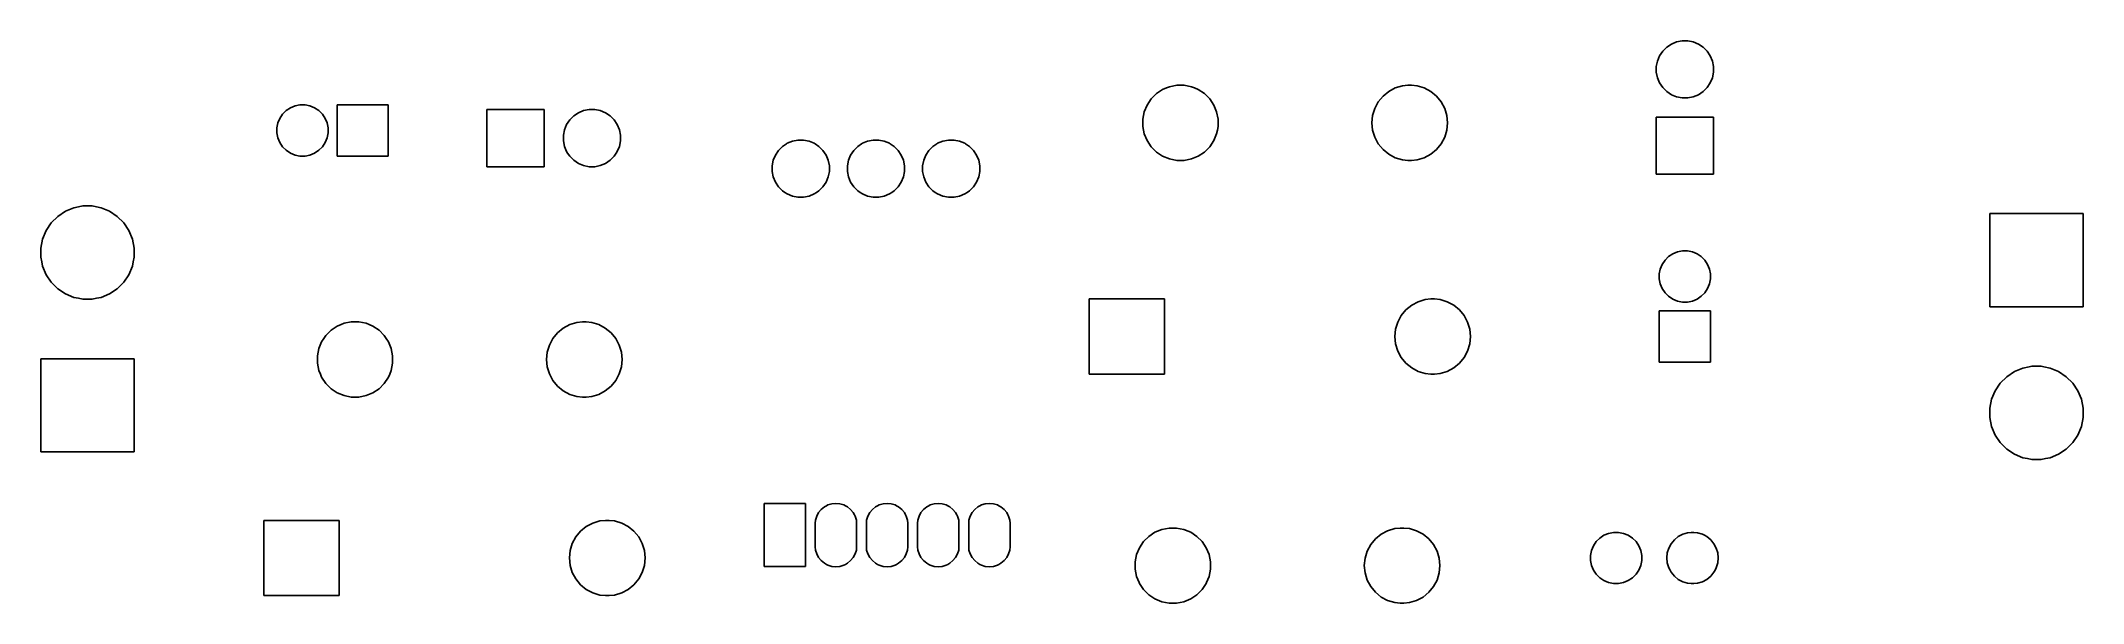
# Model space of a CAD drawing. Extents: x 98.3 to 166.1, y -64.5 to -45.8.
import ezdxf

# ---------------------------------------------------------------- set-up
doc = ezdxf.new("R2010")
doc.units = 0
doc.header["$MEASUREMENT"] = 0
doc.layers.add('BLACK', color=7, linetype='CONTINUOUS')

msp = doc.modelspace()

# ---------------------------------------------------------------- linework, layer by layer
at = {"layer": 'BLACK', "linetype": 'CONTINUOUS'}
for p, q in [((152.065, -46.2855), (152.169, -46.1298)), ((152.169, -46.1298), (152.302, -45.9973)), ((152.169, -46.1298), (152.169, -46.1298)), ((152.302, -45.9973), (152.458, -45.8932)), ((152.458, -45.8932), (152.631, -45.8215)), ((152.458, -45.8932), (152.458, -45.8932)), ((152.631, -45.8215), (152.814, -45.785)), ((152.814, -45.785), (153.002, -45.785)), ((153.002, -45.785), (153.185, -45.8215)), ((153.185, -45.8215), (153.358, -45.8932)), ((153.358, -45.8932), (153.358, -45.8932)), ((153.358, -45.8932), (153.514, -45.9973)), ((153.514, -45.9973), (153.647, -46.1298)), ((153.647, -46.1298), (153.647, -46.1298)), ((153.647, -46.1298), (153.751, -46.2855)), ((151.957, -46.6423), (151.994, -46.4586)), ((151.957, -46.8297), (151.957, -46.6423)), ((151.994, -47.0134), (151.957, -46.8297)), ((151.994, -46.4586), (152.065, -46.2855)), ((153.751, -46.2855), (153.822, -46.4586)), ((153.822, -46.4586), (153.859, -46.6423)), ((153.859, -46.8297), (153.822, -47.0134)), ((153.859, -46.6423), (153.859, -46.8297)), ((135.347, -47.5423), (135.551, -47.4054)), ((135.551, -47.4054), (135.679, -47.3526)), ((135.679, -47.3526), (135.779, -47.3111)), ((135.779, -47.3111), (136.021, -47.263)), ((136.021, -47.263), (136.267, -47.263)), ((136.267, -47.263), (136.509, -47.3111)), ((136.509, -47.3111), (136.609, -47.3526)), ((136.609, -47.3526), (136.737, -47.4054)), ((136.737, -47.4054), (136.941, -47.5423)), ((142.875, -47.6251), (143.066, -47.4688)), ((143.066, -47.4688), (143.283, -47.3526)), ((143.283, -47.3526), (143.519, -47.2811)), ((143.519, -47.2811), (143.703, -47.263)), ((143.703, -47.263), (143.825, -47.263)), ((143.825, -47.263), (144.009, -47.2811)), ((144.009, -47.2811), (144.245, -47.3526)), ((144.245, -47.3526), (144.462, -47.4688)), ((144.462, -47.4688), (144.653, -47.6251)), ((152.065, -47.1865), (151.994, -47.0134)), ((152.169, -47.3422), (152.065, -47.1865)), ((152.065, -47.1865), (152.065, -47.1865)), ((152.302, -47.4747), (152.169, -47.3422)), ((152.38, -47.5271), (152.302, -47.4747)), ((153.514, -47.4747), (153.436, -47.5271)), ((153.647, -47.3422), (153.514, -47.4747)), ((153.751, -47.1865), (153.647, -47.3422)), ((153.822, -47.0134), (153.751, -47.1865)), ((153.751, -47.1865), (153.751, -47.1865)), ((106.305, -48.2255), (106.424, -48.107)), ((106.424, -48.107), (106.563, -48.0139)), ((106.563, -48.0139), (106.718, -47.9497)), ((106.718, -47.9497), (106.882, -47.917)), ((106.882, -47.917), (107.05, -47.917)), ((107.05, -47.917), (107.214, -47.9497)), ((107.214, -47.9497), (107.369, -48.0139)), ((107.369, -48.0139), (107.508, -48.107)), ((107.508, -48.107), (107.627, -48.2255)), ((108.115, -49.619), (108.115, -47.917)), ((108.115, -47.917), (109.817, -47.917)), ((109.817, -47.917), (109.817, -49.619)), ((113.095, -49.973), (113.095, -48.071)), ((113.095, -48.071), (114.997, -48.071)), ((114.997, -48.071), (114.997, -49.973)), ((115.98, -48.2833), (116.136, -48.1792)), ((116.136, -48.1792), (116.309, -48.1075)), ((116.136, -48.1792), (116.136, -48.1792)), ((116.309, -48.1075), (116.492, -48.071)), ((116.492, -48.071), (116.68, -48.071)), ((116.68, -48.071), (116.863, -48.1075)), ((116.863, -48.1075), (117.036, -48.1792)), ((117.036, -48.1792), (117.036, -48.1792)), ((117.036, -48.1792), (117.192, -48.2833)), ((134.893, -48.3908), (134.941, -48.1491)), ((134.941, -48.1491), (135.035, -47.9214)), ((135.035, -47.9214), (135.172, -47.7165)), ((135.035, -47.9214), (135.035, -47.9214)), ((135.172, -47.7165), (135.347, -47.5423)), ((136.941, -47.5423), (137.116, -47.7165)), ((137.116, -47.7165), (137.253, -47.9214)), ((137.253, -47.9214), (137.253, -47.9214)), ((137.253, -47.9214), (137.347, -48.1491)), ((137.347, -48.1491), (137.395, -48.3908)), ((142.531, -48.2688), (142.603, -48.0329)), ((142.603, -48.0329), (142.719, -47.8156)), ((142.719, -47.8156), (142.875, -47.6251)), ((144.653, -47.6251), (144.809, -47.8156)), ((144.809, -47.8156), (144.925, -48.0329)), ((144.925, -48.0329), (144.997, -48.2688)), ((152.458, -47.5788), (152.38, -47.5271)), ((152.631, -47.6505), (152.458, -47.5788)), ((152.814, -47.687), (152.631, -47.6505)), ((153.002, -47.687), (152.814, -47.687)), ((153.185, -47.6505), (153.002, -47.687)), ((153.358, -47.5788), (153.185, -47.6505)), ((153.436, -47.5271), (153.358, -47.5788)), ((106.115, -48.6842), (106.148, -48.5198)), ((106.115, -48.8518), (106.115, -48.6842)), ((106.148, -49.0162), (106.115, -48.8518)), ((106.148, -48.5198), (106.212, -48.3649)), ((106.212, -48.3649), (106.305, -48.2255)), ((107.627, -48.2255), (107.72, -48.3649)), ((107.72, -48.3649), (107.784, -48.5198)), ((107.784, -48.5198), (107.817, -48.6842)), ((107.817, -48.8518), (107.784, -49.0162)), ((107.817, -48.6842), (107.817, -48.8518)), ((115.635, -48.9283), (115.672, -48.7446)), ((115.672, -48.7446), (115.743, -48.5715)), ((115.743, -48.5715), (115.847, -48.4158)), ((115.847, -48.4158), (115.98, -48.2833)), ((115.847, -48.4158), (115.847, -48.4158)), ((117.192, -48.2833), (117.325, -48.4158)), ((117.325, -48.4158), (117.325, -48.4158)), ((117.325, -48.4158), (117.429, -48.5715)), ((117.429, -48.5715), (117.5, -48.7446)), ((117.5, -48.7446), (117.537, -48.9283)), ((134.893, -48.6372), (134.893, -48.3908)), ((134.917, -48.7592), (134.893, -48.6372)), ((134.941, -48.8789), (134.917, -48.7592)), ((137.371, -48.7592), (137.347, -48.8789)), ((137.395, -48.6372), (137.371, -48.7592)), ((137.395, -48.3908), (137.395, -48.6372)), ((142.507, -48.514), (142.531, -48.2688)), ((142.531, -48.7592), (142.507, -48.514)), ((142.603, -48.9951), (142.531, -48.7592)), ((144.997, -48.7592), (144.925, -48.9951)), ((144.997, -48.2688), (145.021, -48.514)), ((145.021, -48.514), (144.997, -48.7592)), ((151.957, -50.227), (151.957, -48.325)), ((151.957, -48.325), (153.859, -48.325)), ((153.859, -48.325), (153.859, -50.227)), ((106.212, -49.1711), (106.148, -49.0162)), ((106.305, -49.3105), (106.212, -49.1711)), ((106.424, -49.429), (106.305, -49.3105)), ((106.563, -49.5221), (106.424, -49.429)), ((106.718, -49.5863), (106.563, -49.5221)), ((107.369, -49.5221), (107.214, -49.5863)), ((107.508, -49.429), (107.369, -49.5221)), ((107.627, -49.3105), (107.508, -49.429)), ((107.72, -49.1711), (107.627, -49.3105)), ((107.784, -49.0162), (107.72, -49.1711)), ((115.635, -49.1157), (115.635, -48.9283)), ((115.672, -49.2994), (115.635, -49.1157)), ((115.743, -49.4725), (115.672, -49.2994)), ((115.776, -49.5221), (115.743, -49.4725)), ((115.847, -49.6282), (115.776, -49.5221)), ((117.396, -49.5221), (117.325, -49.6282)), ((117.429, -49.4725), (117.396, -49.5221)), ((117.5, -49.2994), (117.429, -49.4725)), ((117.537, -49.1157), (117.5, -49.2994)), ((117.537, -48.9283), (117.537, -49.1157)), ((122.681, -49.5875), (122.785, -49.4318)), ((122.785, -49.4318), (122.918, -49.2993)), ((122.785, -49.4318), (122.785, -49.4318)), ((122.918, -49.2993), (123.048, -49.2124)), ((123.048, -49.2124), (123.074, -49.1952)), ((123.074, -49.1952), (123.247, -49.1235)), ((123.247, -49.1235), (123.43, -49.087)), ((123.43, -49.087), (123.618, -49.087)), ((123.618, -49.087), (123.801, -49.1235)), ((123.801, -49.1235), (123.974, -49.1952)), ((123.974, -49.1952), (124, -49.2124)), ((124, -49.2124), (124.13, -49.2993)), ((124.13, -49.2993), (124.263, -49.4318)), ((124.263, -49.4318), (124.263, -49.4318)), ((124.263, -49.4318), (124.367, -49.5875)), ((125.181, -49.5875), (125.285, -49.4318)), ((125.285, -49.4318), (125.418, -49.2993)), ((125.285, -49.4318), (125.285, -49.4318)), ((125.418, -49.2993), (125.548, -49.2124)), ((125.548, -49.2124), (125.574, -49.1952)), ((125.574, -49.1952), (125.747, -49.1235)), ((125.747, -49.1235), (125.93, -49.087)), ((125.93, -49.087), (126.118, -49.087)), ((126.118, -49.087), (126.301, -49.1235)), ((126.301, -49.1235), (126.474, -49.1952)), ((126.474, -49.1952), (126.5, -49.2124)), ((126.5, -49.2124), (126.63, -49.2993)), ((126.63, -49.2993), (126.763, -49.4318)), ((126.763, -49.4318), (126.763, -49.4318)), ((126.763, -49.4318), (126.867, -49.5875)), ((127.681, -49.5875), (127.785, -49.4318)), ((127.785, -49.4318), (127.918, -49.2993)), ((127.785, -49.4318), (127.785, -49.4318)), ((127.918, -49.2993), (128.048, -49.2124)), ((128.048, -49.2124), (128.074, -49.1952)), ((128.074, -49.1952), (128.247, -49.1235)), ((128.247, -49.1235), (128.43, -49.087)), ((128.43, -49.087), (128.618, -49.087)), ((128.618, -49.087), (128.801, -49.1235)), ((128.801, -49.1235), (128.974, -49.1952)), ((128.974, -49.1952), (129, -49.2124)), ((129, -49.2124), (129.13, -49.2993)), ((129.13, -49.2993), (129.263, -49.4318)), ((129.263, -49.4318), (129.263, -49.4318)), ((129.263, -49.4318), (129.367, -49.5875)), ((135.035, -49.1066), (134.941, -48.8789)), ((135.172, -49.3115), (135.035, -49.1066)), ((135.347, -49.4857), (135.172, -49.3115)), ((135.551, -49.6226), (135.347, -49.4857)), ((136.941, -49.4857), (136.737, -49.6226)), ((137.116, -49.3115), (136.941, -49.4857)), ((137.253, -49.1066), (137.116, -49.3115)), ((137.347, -48.8789), (137.253, -49.1066)), ((142.719, -49.2124), (142.603, -48.9951)), ((142.875, -49.4029), (142.719, -49.2124)), ((143.066, -49.5592), (142.875, -49.4029)), ((144.653, -49.4029), (144.462, -49.5592)), ((144.809, -49.2124), (144.653, -49.4029)), ((144.925, -48.9951), (144.809, -49.2124)), ((106.882, -49.619), (106.718, -49.5863)), ((107.05, -49.619), (106.882, -49.619)), ((107.214, -49.5863), (107.05, -49.619)), ((109.817, -49.619), (108.115, -49.619)), ((114.997, -49.973), (113.095, -49.973)), ((115.98, -49.7607), (115.847, -49.6282)), ((116.058, -49.8131), (115.98, -49.7607)), ((116.136, -49.8648), (116.058, -49.8131)), ((116.309, -49.9365), (116.136, -49.8648)), ((116.492, -49.973), (116.309, -49.9365)), ((116.68, -49.973), (116.492, -49.973)), ((116.863, -49.9365), (116.68, -49.973)), ((117.036, -49.8648), (116.863, -49.9365)), ((117.114, -49.8131), (117.036, -49.8648)), ((117.192, -49.7607), (117.114, -49.8131)), ((117.325, -49.6282), (117.192, -49.7607)), ((122.573, -49.9443), (122.61, -49.7606)), ((122.573, -50.1317), (122.573, -49.9443)), ((122.61, -50.3154), (122.573, -50.1317)), ((122.61, -49.7606), (122.681, -49.5875)), ((124.367, -49.5875), (124.438, -49.7606)), ((124.438, -49.7606), (124.475, -49.9443)), ((124.475, -50.1317), (124.438, -50.3154)), ((124.475, -49.9443), (124.475, -50.1317)), ((125.073, -49.9443), (125.11, -49.7606)), ((125.073, -50.1317), (125.073, -49.9443)), ((125.11, -50.3154), (125.073, -50.1317)), ((125.11, -49.7606), (125.181, -49.5875)), ((126.867, -49.5875), (126.938, -49.7606)), ((126.938, -49.7606), (126.975, -49.9443)), ((126.975, -50.1317), (126.938, -50.3154)), ((126.975, -49.9443), (126.975, -50.1317)), ((127.573, -49.9443), (127.61, -49.7606)), ((127.573, -50.1317), (127.573, -49.9443)), ((127.61, -50.3154), (127.573, -50.1317)), ((127.61, -49.7606), (127.681, -49.5875)), ((129.367, -49.5875), (129.438, -49.7606)), ((129.438, -49.7606), (129.475, -49.9443)), ((129.475, -50.1317), (129.438, -50.3154)), ((129.475, -49.9443), (129.475, -50.1317)), ((135.779, -49.7169), (135.551, -49.6226)), ((135.551, -49.6226), (135.551, -49.6226)), ((135.551, -49.6226), (135.551, -49.6226)), ((136.021, -49.765), (135.779, -49.7169)), ((136.267, -49.765), (136.021, -49.765)), ((136.509, -49.7169), (136.267, -49.765)), ((136.737, -49.6226), (136.509, -49.7169)), ((136.737, -49.6226), (136.737, -49.6226)), ((136.737, -49.6226), (136.737, -49.6226)), ((143.283, -49.6754), (143.066, -49.5592)), ((143.519, -49.7469), (143.283, -49.6754)), ((143.703, -49.765), (143.519, -49.7469)), ((143.825, -49.765), (143.703, -49.765)), ((144.009, -49.7469), (143.825, -49.765)), ((144.245, -49.6754), (144.009, -49.7469)), ((144.462, -49.5592), (144.245, -49.6754)), ((122.681, -50.4885), (122.61, -50.3154)), ((122.785, -50.6442), (122.681, -50.4885)), ((122.681, -50.4885), (122.681, -50.4885)), ((122.918, -50.7767), (122.785, -50.6442)), ((122.996, -50.8291), (122.918, -50.7767)), ((123.074, -50.8808), (122.996, -50.8291)), ((123.247, -50.9525), (123.074, -50.8808)), ((123.974, -50.8808), (123.801, -50.9525)), ((124.052, -50.8291), (123.974, -50.8808)), ((124.13, -50.7767), (124.052, -50.8291)), ((124.263, -50.6442), (124.13, -50.7767)), ((124.367, -50.4885), (124.263, -50.6442)), ((124.438, -50.3154), (124.367, -50.4885)), ((124.367, -50.4885), (124.367, -50.4885)), ((125.181, -50.4885), (125.11, -50.3154)), ((125.285, -50.6442), (125.181, -50.4885)), ((125.181, -50.4885), (125.181, -50.4885)), ((125.418, -50.7767), (125.285, -50.6442)), ((125.496, -50.8291), (125.418, -50.7767)), ((125.574, -50.8808), (125.496, -50.8291)), ((125.747, -50.9525), (125.574, -50.8808)), ((126.474, -50.8808), (126.301, -50.9525)), ((126.552, -50.8291), (126.474, -50.8808)), ((126.63, -50.7767), (126.552, -50.8291)), ((126.763, -50.6442), (126.63, -50.7767)), ((126.867, -50.4885), (126.763, -50.6442)), ((126.938, -50.3154), (126.867, -50.4885)), ((126.867, -50.4885), (126.867, -50.4885)), ((127.681, -50.4885), (127.61, -50.3154)), ((127.785, -50.6442), (127.681, -50.4885)), ((127.681, -50.4885), (127.681, -50.4885)), ((127.918, -50.7767), (127.785, -50.6442)), ((127.996, -50.8291), (127.918, -50.7767)), ((128.074, -50.8808), (127.996, -50.8291)), ((128.247, -50.9525), (128.074, -50.8808)), ((128.974, -50.8808), (128.801, -50.9525)), ((129.052, -50.8291), (128.974, -50.8808)), ((129.13, -50.7767), (129.052, -50.8291)), ((129.263, -50.6442), (129.13, -50.7767)), ((129.367, -50.4885), (129.263, -50.6442)), ((129.438, -50.3154), (129.367, -50.4885)), ((129.367, -50.4885), (129.367, -50.4885)), ((153.859, -50.227), (151.957, -50.227)), ((98.8333, -51.6273), (99.0873, -51.4575)), ((99.0873, -51.4575), (99.3696, -51.3406)), ((99.3696, -51.3406), (99.5194, -51.3108)), ((99.5194, -51.3108), (99.6692, -51.281)), ((99.6692, -51.281), (99.9748, -51.281)), ((99.9748, -51.281), (100.125, -51.3108)), ((100.125, -51.3108), (100.274, -51.3406)), ((100.274, -51.3406), (100.557, -51.4575)), ((100.557, -51.4575), (100.811, -51.6273)), ((123.43, -50.989), (123.247, -50.9525)), ((123.618, -50.989), (123.43, -50.989)), ((123.801, -50.9525), (123.618, -50.989)), ((125.93, -50.989), (125.747, -50.9525)), ((126.118, -50.989), (125.93, -50.989)), ((126.301, -50.9525), (126.118, -50.989)), ((128.43, -50.989), (128.247, -50.9525)), ((128.618, -50.989), (128.43, -50.989)), ((128.801, -50.9525), (128.618, -50.989)), ((163.041, -54.637), (163.041, -51.535)), ((163.041, -51.535), (166.143, -51.535)), ((166.143, -51.535), (166.143, -54.637)), ((98.3306, -52.3796), (98.4475, -52.0973)), ((98.4475, -52.0973), (98.6173, -51.8433)), ((98.6173, -51.8433), (98.8333, -51.6273)), ((100.811, -51.6273), (101.027, -51.8433)), ((101.027, -51.8433), (101.196, -52.0973)), ((101.196, -52.0973), (101.313, -52.3796)), ((98.271, -52.6792), (98.3306, -52.3796)), ((98.271, -52.9848), (98.271, -52.6792)), ((98.3306, -52.3796), (98.3306, -52.3796)), ((101.313, -52.3796), (101.313, -52.3796)), ((101.313, -52.3796), (101.373, -52.6792)), ((101.373, -52.6792), (101.373, -52.9848)), ((152.366, -52.965), (152.505, -52.8719)), ((152.505, -52.8719), (152.66, -52.8077)), ((152.66, -52.8077), (152.824, -52.775)), ((152.824, -52.775), (152.992, -52.775)), ((152.992, -52.775), (153.156, -52.8077)), ((153.156, -52.8077), (153.311, -52.8719)), ((153.311, -52.8719), (153.45, -52.965)), ((98.3008, -53.1346), (98.271, -52.9848)), ((98.3306, -53.2844), (98.3008, -53.1346)), ((98.4475, -53.5667), (98.3306, -53.2844)), ((98.6173, -53.8207), (98.4475, -53.5667)), ((101.196, -53.5667), (101.027, -53.8207)), ((101.313, -53.2844), (101.196, -53.5667)), ((101.343, -53.1346), (101.313, -53.2844)), ((101.373, -52.9848), (101.343, -53.1346)), ((152.057, -53.5422), (152.09, -53.3778)), ((152.057, -53.7098), (152.057, -53.5422)), ((152.09, -53.3778), (152.154, -53.2229)), ((152.154, -53.2229), (152.247, -53.0835)), ((152.247, -53.0835), (152.366, -52.965)), ((153.45, -52.965), (153.569, -53.0835)), ((153.569, -53.0835), (153.662, -53.2229)), ((153.662, -53.2229), (153.726, -53.3778)), ((153.726, -53.3778), (153.759, -53.5422)), ((153.759, -53.5422), (153.759, -53.7098)), ((98.8333, -54.0367), (98.6173, -53.8207)), ((99.0873, -54.2065), (98.8333, -54.0367)), ((99.3696, -54.3234), (99.0873, -54.2065)), ((100.557, -54.2065), (100.274, -54.3234)), ((100.811, -54.0367), (100.557, -54.2065)), ((101.027, -53.8207), (100.811, -54.0367)), ((152.09, -53.8742), (152.057, -53.7098)), ((152.154, -54.0291), (152.09, -53.8742)), ((152.247, -54.1685), (152.154, -54.0291)), ((152.366, -54.287), (152.247, -54.1685)), ((152.505, -54.3801), (152.366, -54.287)), ((153.45, -54.287), (153.311, -54.3801)), ((153.569, -54.1685), (153.45, -54.287)), ((153.662, -54.0291), (153.569, -54.1685)), ((153.726, -53.8742), (153.662, -54.0291)), ((153.759, -53.7098), (153.726, -53.8742)), ((99.5194, -54.3532), (99.3696, -54.3234)), ((99.6692, -54.383), (99.5194, -54.3532)), ((99.9748, -54.383), (99.6692, -54.383)), ((100.125, -54.3532), (99.9748, -54.383)), ((100.274, -54.3234), (100.125, -54.3532)), ((133.115, -56.877), (133.115, -54.375)), ((133.115, -54.375), (135.617, -54.375)), ((135.617, -54.375), (135.617, -56.877)), ((143.365, -55.1449), (143.481, -54.9276)), ((143.481, -54.9276), (143.637, -54.7371)), ((143.637, -54.7371), (143.828, -54.5808)), ((143.828, -54.5808), (144.045, -54.4646)), ((144.045, -54.4646), (144.281, -54.3931)), ((144.281, -54.3931), (144.465, -54.375)), ((144.465, -54.375), (144.587, -54.375)), ((144.587, -54.375), (144.771, -54.3931)), ((144.771, -54.3931), (145.007, -54.4646)), ((145.007, -54.4646), (145.224, -54.5808)), ((145.224, -54.5808), (145.415, -54.7371)), ((145.415, -54.7371), (145.571, -54.9276)), ((145.571, -54.9276), (145.687, -55.1449)), ((152.057, -56.477), (152.057, -54.775)), ((152.057, -54.775), (153.759, -54.775)), ((152.66, -54.4443), (152.505, -54.3801)), ((152.824, -54.477), (152.66, -54.4443)), ((152.992, -54.477), (152.824, -54.477)), ((153.156, -54.4443), (152.992, -54.477)), ((153.311, -54.3801), (153.156, -54.4443)), ((153.759, -54.775), (153.759, -56.477)), ((166.143, -54.637), (163.041, -54.637)), ((107.674, -55.6896), (107.74, -55.5905)), ((107.74, -55.5905), (107.915, -55.4163)), ((107.915, -55.4163), (108.119, -55.2794)), ((108.119, -55.2794), (108.247, -55.2266)), ((108.247, -55.2266), (108.347, -55.1851)), ((108.347, -55.1851), (108.589, -55.137)), ((108.589, -55.137), (108.835, -55.137)), ((108.835, -55.137), (109.077, -55.1851)), ((109.077, -55.1851), (109.177, -55.2266)), ((109.177, -55.2266), (109.305, -55.2794)), ((109.305, -55.2794), (109.509, -55.4163)), ((109.509, -55.4163), (109.684, -55.5905)), ((109.684, -55.5905), (109.75, -55.6896)), ((115.287, -55.6896), (115.443, -55.4991)), ((115.443, -55.4991), (115.634, -55.3428)), ((115.634, -55.3428), (115.851, -55.2266)), ((115.851, -55.2266), (116.087, -55.1551)), ((116.087, -55.1551), (116.271, -55.137)), ((116.271, -55.137), (116.393, -55.137)), ((116.393, -55.137), (116.577, -55.1551)), ((116.577, -55.1551), (116.813, -55.2266)), ((116.813, -55.2266), (117.03, -55.3428)), ((117.03, -55.3428), (117.221, -55.4991)), ((117.221, -55.4991), (117.377, -55.6896)), ((143.269, -55.626), (143.293, -55.3808)), ((143.293, -55.8712), (143.269, -55.626)), ((143.293, -55.3808), (143.365, -55.1449)), ((145.687, -55.1449), (145.759, -55.3808)), ((145.759, -55.3808), (145.783, -55.626)), ((145.783, -55.626), (145.759, -55.8712)), ((107.461, -56.2648), (107.509, -56.0231)), ((107.461, -56.5112), (107.461, -56.2648)), ((107.509, -56.0231), (107.603, -55.7954)), ((107.603, -55.7954), (107.674, -55.6896)), ((109.75, -55.6896), (109.821, -55.7954)), ((109.821, -55.7954), (109.915, -56.0231)), ((109.915, -56.0231), (109.963, -56.2648)), ((109.963, -56.2648), (109.963, -56.5112)), ((115.075, -56.388), (115.099, -56.1428)), ((115.099, -56.1428), (115.171, -55.9069)), ((115.171, -55.9069), (115.287, -55.6896)), ((117.377, -55.6896), (117.493, -55.9069)), ((117.493, -55.9069), (117.565, -56.1428)), ((117.565, -56.1428), (117.589, -56.388)), ((143.365, -56.1071), (143.293, -55.8712)), ((143.481, -56.3244), (143.365, -56.1071)), ((143.637, -56.5149), (143.481, -56.3244)), ((145.571, -56.3244), (145.415, -56.5149)), ((145.687, -56.1071), (145.571, -56.3244)), ((145.759, -55.8712), (145.687, -56.1071)), ((98.271, -59.463), (98.271, -56.361)), ((98.271, -56.361), (101.373, -56.361)), ((101.373, -56.361), (101.373, -59.463)), ((107.509, -56.7529), (107.461, -56.5112)), ((107.56, -56.877), (107.509, -56.7529)), ((107.603, -56.9806), (107.56, -56.877)), ((107.74, -57.1855), (107.603, -56.9806)), ((109.821, -56.9806), (109.684, -57.1855)), ((109.864, -56.877), (109.821, -56.9806)), ((109.915, -56.7529), (109.864, -56.877)), ((109.963, -56.5112), (109.915, -56.7529)), ((115.099, -56.6332), (115.075, -56.388)), ((115.171, -56.8691), (115.099, -56.6332)), ((115.287, -57.0864), (115.171, -56.8691)), ((117.493, -56.8691), (117.377, -57.0864)), ((117.565, -56.6332), (117.493, -56.8691)), ((117.589, -56.388), (117.565, -56.6332)), ((135.617, -56.877), (133.115, -56.877)), ((143.828, -56.6712), (143.637, -56.5149)), ((144.045, -56.7874), (143.828, -56.6712)), ((144.281, -56.8589), (144.045, -56.7874)), ((144.465, -56.877), (144.281, -56.8589)), ((144.587, -56.877), (144.465, -56.877)), ((144.771, -56.8589), (144.587, -56.877)), ((145.007, -56.7874), (144.771, -56.8589)), ((145.224, -56.6712), (145.007, -56.7874)), ((145.415, -56.5149), (145.224, -56.6712)), ((153.759, -56.477), (152.057, -56.477)), ((163.387, -57.1773), (163.603, -56.9613)), ((163.603, -56.9613), (163.857, -56.7915)), ((163.857, -56.7915), (164.14, -56.6746)), ((164.14, -56.6746), (164.348, -56.6332)), ((164.348, -56.6332), (164.439, -56.615)), ((164.439, -56.615), (164.745, -56.615)), ((164.745, -56.615), (164.836, -56.6332)), ((164.836, -56.6332), (165.044, -56.6746)), ((165.044, -56.6746), (165.327, -56.7915)), ((165.327, -56.7915), (165.581, -56.9613)), ((165.581, -56.9613), (165.797, -57.1773)), ((107.915, -57.3597), (107.74, -57.1855)), ((108.119, -57.4966), (107.915, -57.3597)), ((108.347, -57.5909), (108.119, -57.4966)), ((108.119, -57.4966), (108.119, -57.4966)), ((108.119, -57.4966), (108.119, -57.4966)), ((108.589, -57.639), (108.347, -57.5909)), ((108.835, -57.639), (108.589, -57.639)), ((109.077, -57.5909), (108.835, -57.639)), ((109.305, -57.4966), (109.077, -57.5909)), ((109.509, -57.3597), (109.305, -57.4966)), ((109.305, -57.4966), (109.305, -57.4966)), ((109.305, -57.4966), (109.305, -57.4966)), ((109.684, -57.1855), (109.509, -57.3597)), ((115.443, -57.2769), (115.287, -57.0864)), ((115.634, -57.4332), (115.443, -57.2769)), ((115.851, -57.5494), (115.634, -57.4332)), ((116.087, -57.6209), (115.851, -57.5494)), ((116.271, -57.639), (116.087, -57.6209)), ((116.393, -57.639), (116.271, -57.639)), ((116.577, -57.6209), (116.393, -57.639)), ((116.813, -57.5494), (116.577, -57.6209)), ((117.03, -57.4332), (116.813, -57.5494)), ((117.221, -57.2769), (117.03, -57.4332)), ((117.377, -57.0864), (117.221, -57.2769)), ((163.101, -57.7136), (163.218, -57.4313)), ((163.218, -57.4313), (163.387, -57.1773)), ((165.797, -57.1773), (165.966, -57.4313)), ((165.966, -57.4313), (166.083, -57.7136)), ((163.041, -58.0132), (163.101, -57.7136)), ((163.041, -58.3188), (163.041, -58.0132)), ((163.101, -58.6184), (163.041, -58.3188)), ((166.083, -57.7136), (166.143, -58.0132)), ((166.143, -58.3188), (166.083, -58.6184)), ((166.143, -58.0132), (166.143, -58.3188)), ((163.218, -58.9007), (163.101, -58.6184)), ((163.387, -59.1547), (163.218, -58.9007)), ((165.966, -58.9007), (165.797, -59.1547)), ((166.083, -58.6184), (165.966, -58.9007)), ((101.373, -59.463), (98.271, -59.463)), ((163.603, -59.3707), (163.387, -59.1547)), ((163.857, -59.5405), (163.603, -59.3707)), ((164.14, -59.6574), (163.857, -59.5405)), ((164.289, -59.6872), (164.14, -59.6574)), ((164.439, -59.717), (164.289, -59.6872)), ((164.745, -59.717), (164.439, -59.717)), ((164.895, -59.6872), (164.745, -59.717)), ((165.044, -59.6574), (164.895, -59.6872)), ((165.327, -59.5405), (165.044, -59.6574)), ((165.581, -59.3707), (165.327, -59.5405)), ((165.797, -59.1547), (165.581, -59.3707)), ((105.683, -64.243), (105.683, -61.741)), ((105.683, -61.741), (108.185, -61.741)), ((108.185, -61.741), (108.185, -64.243)), ((116.613, -61.8306), (116.849, -61.7591)), ((116.849, -61.7591), (117.033, -61.741)), ((117.033, -61.741), (117.155, -61.741)), ((117.155, -61.741), (117.339, -61.7591)), ((117.339, -61.7591), (117.575, -61.8306)), ((122.305, -63.281), (122.305, -61.179)), ((122.305, -61.179), (123.682, -61.179)), ((123.682, -61.179), (123.682, -63.281)), ((124.005, -61.8337), (124.015, -61.7325)), ((124.015, -61.7325), (124.055, -61.6027)), ((124.015, -61.7325), (124.015, -61.7325)), ((124.055, -61.6027), (124.119, -61.4831)), ((124.119, -61.4831), (124.205, -61.3783)), ((124.119, -61.4831), (124.119, -61.4831)), ((124.205, -61.3783), (124.31, -61.2923)), ((124.31, -61.2923), (124.38, -61.2547)), ((124.38, -61.2547), (124.429, -61.2283)), ((124.429, -61.2283), (124.559, -61.189)), ((124.559, -61.189), (124.694, -61.1757)), ((124.694, -61.1757), (124.829, -61.189)), ((124.829, -61.189), (124.959, -61.2283)), ((124.959, -61.2283), (125.008, -61.2547)), ((125.008, -61.2547), (125.078, -61.2923)), ((125.078, -61.2923), (125.183, -61.3783)), ((125.183, -61.3783), (125.269, -61.4831)), ((125.269, -61.4831), (125.307, -61.5534)), ((125.307, -61.5534), (125.333, -61.6027)), ((125.333, -61.6027), (125.373, -61.7325)), ((125.373, -61.7325), (125.382, -61.8337)), ((125.706, -61.8337), (125.715, -61.7325)), ((125.715, -61.7325), (125.755, -61.6027)), ((125.715, -61.7325), (125.715, -61.7325)), ((125.755, -61.6027), (125.819, -61.4831)), ((125.819, -61.4831), (125.905, -61.3783)), ((125.819, -61.4831), (125.819, -61.4831)), ((125.905, -61.3783), (126.01, -61.2923)), ((126.01, -61.2923), (126.08, -61.2547)), ((126.08, -61.2547), (126.129, -61.2283)), ((126.129, -61.2283), (126.259, -61.189)), ((126.259, -61.189), (126.394, -61.1757)), ((126.394, -61.1757), (126.529, -61.189)), ((126.529, -61.189), (126.659, -61.2283)), ((126.659, -61.2283), (126.708, -61.2547)), ((126.708, -61.2547), (126.778, -61.2923)), ((126.778, -61.2923), (126.883, -61.3783)), ((126.883, -61.3783), (126.969, -61.4831)), ((126.969, -61.4831), (127.007, -61.5534)), ((127.007, -61.5534), (127.033, -61.6027)), ((127.033, -61.6027), (127.073, -61.7325)), ((127.073, -61.7325), (127.082, -61.8337)), ((127.405, -61.8337), (127.415, -61.7325)), ((127.415, -61.7325), (127.455, -61.6027)), ((127.415, -61.7325), (127.415, -61.7325)), ((127.455, -61.6027), (127.519, -61.4831)), ((127.519, -61.4831), (127.605, -61.3783)), ((127.519, -61.4831), (127.519, -61.4831)), ((127.605, -61.3783), (127.71, -61.2923)), ((127.71, -61.2923), (127.78, -61.2547)), ((127.78, -61.2547), (127.829, -61.2283)), ((127.829, -61.2283), (127.959, -61.189)), ((127.959, -61.189), (128.094, -61.1757)), ((128.094, -61.1757), (128.229, -61.189)), ((128.229, -61.189), (128.359, -61.2283)), ((128.359, -61.2283), (128.408, -61.2547)), ((128.408, -61.2547), (128.478, -61.2923)), ((128.478, -61.2923), (128.583, -61.3783)), ((128.583, -61.3783), (128.669, -61.4831)), ((128.669, -61.4831), (128.707, -61.5534)), ((128.707, -61.5534), (128.733, -61.6027)), ((128.733, -61.6027), (128.773, -61.7325)), ((128.773, -61.7325), (128.782, -61.8337)), ((129.106, -61.8337), (129.115, -61.7325)), ((129.115, -61.7325), (129.155, -61.6027)), ((129.115, -61.7325), (129.115, -61.7325)), ((129.155, -61.6027), (129.219, -61.4831)), ((129.219, -61.4831), (129.305, -61.3783)), ((129.219, -61.4831), (129.219, -61.4831)), ((129.305, -61.3783), (129.41, -61.2923)), ((129.41, -61.2923), (129.48, -61.2547)), ((129.48, -61.2547), (129.529, -61.2283)), ((129.529, -61.2283), (129.659, -61.189)), ((129.659, -61.189), (129.794, -61.1757)), ((129.794, -61.1757), (129.929, -61.189)), ((129.929, -61.189), (130.059, -61.2283)), ((130.059, -61.2283), (130.108, -61.2547)), ((130.108, -61.2547), (130.178, -61.2923)), ((130.178, -61.2923), (130.283, -61.3783)), ((130.283, -61.3783), (130.369, -61.4831)), ((130.369, -61.4831), (130.407, -61.5534)), ((130.407, -61.5534), (130.433, -61.6027)), ((130.433, -61.6027), (130.473, -61.7325)), ((130.473, -61.7325), (130.482, -61.8337)), ((115.933, -62.5109), (116.049, -62.2936)), ((116.049, -62.2936), (116.205, -62.1031)), ((116.205, -62.1031), (116.396, -61.9468)), ((116.396, -61.9468), (116.613, -61.8306)), ((117.575, -61.8306), (117.792, -61.9468)), ((117.792, -61.9468), (117.983, -62.1031)), ((117.983, -62.1031), (118.139, -62.2936)), ((118.139, -62.2936), (118.255, -62.5109)), ((124.005, -62.6263), (124.005, -61.8337)), ((125.382, -61.8337), (125.382, -62.6263)), ((125.706, -62.6263), (125.706, -61.8337)), ((127.082, -61.8337), (127.082, -62.6263)), ((127.405, -62.6263), (127.405, -61.8337)), ((128.782, -61.8337), (128.782, -62.6263)), ((129.106, -62.6263), (129.106, -61.8337)), ((130.482, -61.8337), (130.482, -62.6263)), ((134.918, -62.4485), (135.093, -62.2743)), ((135.093, -62.2743), (135.297, -62.1374)), ((135.297, -62.1374), (135.38, -62.1031)), ((135.38, -62.1031), (135.525, -62.0431)), ((135.525, -62.0431), (135.767, -61.995)), ((135.767, -61.995), (136.013, -61.995)), ((136.013, -61.995), (136.255, -62.0431)), ((136.255, -62.0431), (136.4, -62.1031)), ((136.4, -62.1031), (136.483, -62.1374)), ((136.483, -62.1374), (136.687, -62.2743)), ((136.687, -62.2743), (136.862, -62.4485)), ((142.465, -62.5476), (142.621, -62.3571)), ((142.621, -62.3571), (142.812, -62.2008)), ((142.812, -62.2008), (143.029, -62.0846)), ((143.029, -62.0846), (143.265, -62.0131)), ((143.265, -62.0131), (143.449, -61.995)), ((143.449, -61.995), (143.571, -61.995)), ((143.571, -61.995), (143.755, -62.0131)), ((143.755, -62.0131), (143.991, -62.0846)), ((143.991, -62.0846), (144.208, -62.2008)), ((144.208, -62.2008), (144.399, -62.3571)), ((144.399, -62.3571), (144.555, -62.5476)), ((149.961, -62.4495), (150.08, -62.331)), ((150.08, -62.331), (150.219, -62.2379)), ((150.219, -62.2379), (150.374, -62.1737)), ((150.374, -62.1737), (150.538, -62.141)), ((150.538, -62.141), (150.706, -62.141)), ((150.706, -62.141), (150.87, -62.1737)), ((150.87, -62.1737), (151.025, -62.2379)), ((151.025, -62.2379), (151.164, -62.331)), ((151.164, -62.331), (151.283, -62.4495)), ((152.451, -62.5169), (152.557, -62.3873)), ((152.557, -62.3873), (152.687, -62.281)), ((152.687, -62.281), (152.768, -62.2379)), ((152.768, -62.2379), (152.835, -62.202)), ((152.835, -62.202), (152.995, -62.1533)), ((152.995, -62.1533), (153.12, -62.141)), ((153.12, -62.141), (153.204, -62.141)), ((153.204, -62.141), (153.329, -62.1533)), ((153.329, -62.1533), (153.489, -62.202)), ((153.489, -62.202), (153.556, -62.2379)), ((153.556, -62.2379), (153.637, -62.281)), ((153.637, -62.281), (153.767, -62.3873)), ((153.767, -62.3873), (153.873, -62.5169)), ((115.837, -62.992), (115.861, -62.7468)), ((115.861, -63.2372), (115.837, -62.992)), ((115.861, -62.7468), (115.933, -62.5109)), ((118.255, -62.5109), (118.327, -62.7468)), ((118.327, -62.7468), (118.351, -62.992)), ((118.351, -62.992), (118.327, -63.2372)), ((124.015, -62.7275), (124.005, -62.6263)), ((124.055, -62.8573), (124.015, -62.7275)), ((124.119, -62.9769), (124.055, -62.8573)), ((124.205, -63.0817), (124.119, -62.9769)), ((124.31, -63.1677), (124.205, -63.0817)), ((125.183, -63.0817), (125.078, -63.1677)), ((125.269, -62.9769), (125.183, -63.0817)), ((125.333, -62.8573), (125.269, -62.9769)), ((125.373, -62.7275), (125.333, -62.8573)), ((125.333, -62.8573), (125.333, -62.8573)), ((125.382, -62.6263), (125.373, -62.7275)), ((125.715, -62.7275), (125.706, -62.6263)), ((125.755, -62.8573), (125.715, -62.7275)), ((125.819, -62.9769), (125.755, -62.8573)), ((125.905, -63.0817), (125.819, -62.9769)), ((126.01, -63.1677), (125.905, -63.0817)), ((126.883, -63.0817), (126.778, -63.1677)), ((126.969, -62.9769), (126.883, -63.0817)), ((127.033, -62.8573), (126.969, -62.9769)), ((127.073, -62.7275), (127.033, -62.8573)), ((127.033, -62.8573), (127.033, -62.8573)), ((127.082, -62.6263), (127.073, -62.7275)), ((127.415, -62.7275), (127.405, -62.6263)), ((127.455, -62.8573), (127.415, -62.7275)), ((127.519, -62.9769), (127.455, -62.8573)), ((127.605, -63.0817), (127.519, -62.9769)), ((127.71, -63.1677), (127.605, -63.0817)), ((128.583, -63.0817), (128.478, -63.1677)), ((128.669, -62.9769), (128.583, -63.0817)), ((128.733, -62.8573), (128.669, -62.9769)), ((128.773, -62.7275), (128.733, -62.8573)), ((128.733, -62.8573), (128.733, -62.8573)), ((128.782, -62.6263), (128.773, -62.7275)), ((129.115, -62.7275), (129.106, -62.6263)), ((129.155, -62.8573), (129.115, -62.7275)), ((129.219, -62.9769), (129.155, -62.8573)), ((129.305, -63.0817), (129.219, -62.9769)), ((129.41, -63.1677), (129.305, -63.0817)), ((130.283, -63.0817), (130.178, -63.1677)), ((130.369, -62.9769), (130.283, -63.0817)), ((130.433, -62.8573), (130.369, -62.9769)), ((130.473, -62.7275), (130.433, -62.8573)), ((130.433, -62.8573), (130.433, -62.8573)), ((130.482, -62.6263), (130.473, -62.7275)), ((134.639, -63.1228), (134.687, -62.8811)), ((134.687, -62.8811), (134.781, -62.6534)), ((134.781, -62.6534), (134.918, -62.4485)), ((134.781, -62.6534), (134.781, -62.6534)), ((136.862, -62.4485), (136.999, -62.6534)), ((136.999, -62.6534), (136.999, -62.6534)), ((136.999, -62.6534), (137.093, -62.8811)), ((137.093, -62.8811), (137.141, -63.1228)), ((142.253, -63.246), (142.277, -63.0008)), ((142.277, -63.0008), (142.349, -62.7649)), ((142.349, -62.7649), (142.465, -62.5476)), ((144.555, -62.5476), (144.671, -62.7649)), ((144.671, -62.7649), (144.743, -63.0008)), ((144.743, -63.0008), (144.767, -63.246)), ((149.771, -62.9082), (149.804, -62.7438)), ((149.771, -63.0758), (149.771, -62.9082)), ((149.804, -63.2402), (149.771, -63.0758)), ((149.804, -62.7438), (149.868, -62.5889)), ((149.868, -62.5889), (149.961, -62.4495)), ((151.283, -62.4495), (151.376, -62.5889)), ((151.376, -62.5889), (151.44, -62.7438)), ((151.44, -62.7438), (151.473, -62.9082)), ((151.473, -63.0758), (151.44, -63.2402)), ((151.473, -62.9082), (151.473, -63.0758)), ((152.307, -62.992), (152.323, -62.8252)), ((152.323, -63.1588), (152.307, -62.992)), ((152.323, -62.8252), (152.372, -62.6648)), ((152.372, -62.6648), (152.451, -62.5169)), ((152.451, -62.5169), (152.451, -62.5169)), ((153.873, -62.5169), (153.873, -62.5169)), ((153.873, -62.5169), (153.952, -62.6648)), ((153.952, -62.6648), (154.001, -62.8252)), ((154.001, -62.8252), (154.017, -62.992)), ((154.017, -62.992), (154.001, -63.1588)), ((115.933, -63.4731), (115.861, -63.2372)), ((116.049, -63.6904), (115.933, -63.4731)), ((116.205, -63.8809), (116.049, -63.6904)), ((118.139, -63.6904), (117.983, -63.8809)), ((118.255, -63.4731), (118.139, -63.6904)), ((118.327, -63.2372), (118.255, -63.4731)), ((123.682, -63.281), (122.305, -63.281)), ((124.38, -63.2053), (124.31, -63.1677)), ((124.429, -63.2317), (124.38, -63.2053)), ((124.559, -63.271), (124.429, -63.2317)), ((124.694, -63.2843), (124.559, -63.271)), ((124.829, -63.271), (124.694, -63.2843)), ((124.959, -63.2317), (124.829, -63.271)), ((125.008, -63.2053), (124.959, -63.2317)), ((125.078, -63.1677), (125.008, -63.2053)), ((126.08, -63.2053), (126.01, -63.1677)), ((126.129, -63.2317), (126.08, -63.2053)), ((126.259, -63.271), (126.129, -63.2317)), ((126.394, -63.2843), (126.259, -63.271)), ((126.529, -63.271), (126.394, -63.2843)), ((126.659, -63.2317), (126.529, -63.271)), ((126.708, -63.2053), (126.659, -63.2317)), ((126.778, -63.1677), (126.708, -63.2053)), ((127.78, -63.2053), (127.71, -63.1677)), ((127.829, -63.2317), (127.78, -63.2053)), ((127.959, -63.271), (127.829, -63.2317)), ((128.094, -63.2843), (127.959, -63.271)), ((128.229, -63.271), (128.094, -63.2843)), ((128.359, -63.2317), (128.229, -63.271)), ((128.408, -63.2053), (128.359, -63.2317)), ((128.478, -63.1677), (128.408, -63.2053)), ((129.48, -63.2053), (129.41, -63.1677)), ((129.529, -63.2317), (129.48, -63.2053)), ((129.659, -63.271), (129.529, -63.2317)), ((129.794, -63.2843), (129.659, -63.271)), ((129.929, -63.271), (129.794, -63.2843)), ((130.059, -63.2317), (129.929, -63.271)), ((130.108, -63.2053), (130.059, -63.2317)), ((130.178, -63.1677), (130.108, -63.2053)), ((134.639, -63.3692), (134.639, -63.1228)), ((134.687, -63.6109), (134.639, -63.3692)), ((134.77, -63.8103), (134.687, -63.6109)), ((137.093, -63.6109), (137.01, -63.8103)), ((137.141, -63.3692), (137.093, -63.6109)), ((137.141, -63.1228), (137.141, -63.3692)), ((142.277, -63.4912), (142.253, -63.246)), ((142.349, -63.7271), (142.277, -63.4912)), ((142.465, -63.9444), (142.349, -63.7271)), ((144.671, -63.7271), (144.555, -63.9444)), ((144.743, -63.4912), (144.671, -63.7271)), ((144.767, -63.246), (144.743, -63.4912)), ((149.868, -63.3951), (149.804, -63.2402)), ((149.961, -63.5345), (149.868, -63.3951)), ((150.08, -63.653), (149.961, -63.5345)), ((150.219, -63.7461), (150.08, -63.653)), ((150.374, -63.8103), (150.219, -63.7461)), ((151.025, -63.7461), (150.87, -63.8103)), ((151.164, -63.653), (151.025, -63.7461)), ((151.283, -63.5345), (151.164, -63.653)), ((151.376, -63.3951), (151.283, -63.5345)), ((151.44, -63.2402), (151.376, -63.3951)), ((152.372, -63.3192), (152.323, -63.1588)), ((152.413, -63.3951), (152.372, -63.3192)), ((152.451, -63.4671), (152.413, -63.3951)), ((152.557, -63.5967), (152.451, -63.4671)), ((152.687, -63.703), (152.557, -63.5967)), ((152.835, -63.782), (152.687, -63.703)), ((152.687, -63.703), (152.687, -63.703)), ((152.995, -63.8307), (152.835, -63.782)), ((153.489, -63.782), (153.329, -63.8307)), ((153.637, -63.703), (153.489, -63.782)), ((153.767, -63.5967), (153.637, -63.703)), ((153.637, -63.703), (153.637, -63.703)), ((153.873, -63.4671), (153.767, -63.5967)), ((153.911, -63.3951), (153.873, -63.4671)), ((153.952, -63.3192), (153.911, -63.3951)), ((154.001, -63.1588), (153.952, -63.3192)), ((108.185, -64.243), (105.683, -64.243)), ((116.396, -64.0372), (116.205, -63.8809)), ((116.613, -64.1534), (116.396, -64.0372)), ((116.849, -64.2249), (116.613, -64.1534)), ((117.033, -64.243), (116.849, -64.2249)), ((117.155, -64.243), (117.033, -64.243)), ((117.339, -64.2249), (117.155, -64.243)), ((117.575, -64.1534), (117.339, -64.2249)), ((117.792, -64.0372), (117.575, -64.1534)), ((117.983, -63.8809), (117.792, -64.0372)), ((134.781, -63.8386), (134.77, -63.8103)), ((134.918, -64.0435), (134.781, -63.8386)), ((135.093, -64.2177), (134.918, -64.0435)), ((135.297, -64.3546), (135.093, -64.2177)), ((135.525, -64.4489), (135.297, -64.3546)), ((135.297, -64.3546), (135.297, -64.3546)), ((135.297, -64.3546), (135.297, -64.3546)), ((135.767, -64.497), (135.525, -64.4489)), ((136.255, -64.4489), (136.013, -64.497)), ((136.483, -64.3546), (136.255, -64.4489)), ((136.687, -64.2177), (136.483, -64.3546)), ((136.483, -64.3546), (136.483, -64.3546)), ((136.483, -64.3546), (136.483, -64.3546)), ((136.862, -64.0435), (136.687, -64.2177)), ((136.999, -63.8386), (136.862, -64.0435)), ((137.01, -63.8103), (136.999, -63.8386)), ((142.621, -64.1349), (142.465, -63.9444)), ((142.812, -64.2912), (142.621, -64.1349)), ((143.029, -64.4074), (142.812, -64.2912)), ((143.265, -64.4789), (143.029, -64.4074)), ((143.991, -64.4074), (143.755, -64.4789)), ((144.208, -64.2912), (143.991, -64.4074)), ((144.399, -64.1349), (144.208, -64.2912)), ((144.555, -63.9444), (144.399, -64.1349)), ((150.538, -63.843), (150.374, -63.8103)), ((150.706, -63.843), (150.538, -63.843)), ((150.87, -63.8103), (150.706, -63.843)), ((153.12, -63.843), (152.995, -63.8307)), ((153.204, -63.843), (153.12, -63.843)), ((153.329, -63.8307), (153.204, -63.843)), ((136.013, -64.497), (135.767, -64.497)), ((143.449, -64.497), (143.265, -64.4789)), ((143.571, -64.497), (143.449, -64.497)), ((143.755, -64.4789), (143.571, -64.497))]:
    msp.add_line(p, q, dxfattribs=at)

doc.saveas('drawing.dxf')
